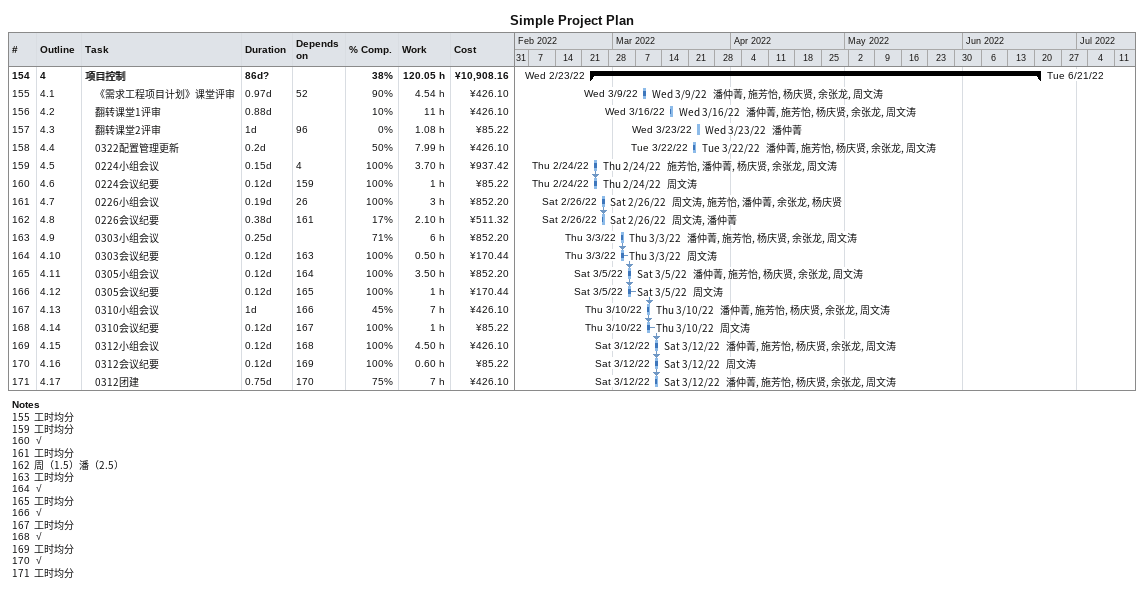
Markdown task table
Simple Project Plan

| ID | WBS | Task | Duration | Start | Finish | Predecessors | Resources | % complete | Work (h) | Cost (¥) |
|---|---|---|---|---|---|---|---|---|---|---|
| 154 | 4 | **项目控制** | 86d? | 2022-02-23 | 2022-06-21 |  |  | 38 | 120.05 | 10908.16 |
| 155 | 4.1 | 《需求工程项目计划》课堂评审 | 0.97d | 2022-03-09 | 2022-03-09 | 52 | 潘仲菁, 施芳怡, 杨庆贤, 余张龙, 周文涛 | 90 | 4.54 | 426.10 |
| 156 | 4.2 | 翻转课堂1评审 | 0.88d | 2022-03-16 | 2022-03-16 |  | 潘仲菁, 施芳怡, 杨庆贤, 余张龙, 周文涛 | 10 | 11 | 426.10 |
| 157 | 4.3 | 翻转课堂2评审 | 1d | 2022-03-23 | 2022-03-23 | 96 | 潘仲菁 | 0 | 1.08 | 85.22 |
| 158 | 4.4 | 0322配置管理更新 | 0.2d | 2022-03-22 | 2022-03-22 |  | 潘仲菁, 施芳怡, 杨庆贤, 余张龙, 周文涛 | 50 | 7.99 | 426.10 |
| 159 | 4.5 | 0224小组会议 | 0.15d | 2022-02-24 | 2022-02-24 | 4 | 施芳怡, 潘仲菁, 杨庆贤, 余张龙, 周文涛 | 100 | 3.70 | 937.42 |
| 160 | 4.6 | 0224会议纪要 | 0.12d | 2022-02-24 | 2022-02-24 | 159 | 周文涛 | 100 | 1 | 85.22 |
| 161 | 4.7 | 0226小组会议 | 0.19d | 2022-02-26 | 2022-02-26 | 26 | 周文涛, 施芳怡, 潘仲菁, 余张龙, 杨庆贤 | 100 | 3 | 852.20 |
| 162 | 4.8 | 0226会议纪要 | 0.38d | 2022-02-26 | 2022-02-26 | 161 | 周文涛, 潘仲菁 | 17 | 2.10 | 511.32 |
| 163 | 4.9 | 0303小组会议 | 0.25d | 2022-03-03 | 2022-03-03 |  | 潘仲菁, 施芳怡, 杨庆贤, 余张龙, 周文涛 | 71 | 6 | 852.20 |
| 164 | 4.10 | 0303会议纪要 | 0.12d | 2022-03-03 | 2022-03-03 | 163 | 周文涛 | 100 | 0.50 | 170.44 |
| 165 | 4.11 | 0305小组会议 | 0.12d | 2022-03-05 | 2022-03-05 | 164 | 潘仲菁, 施芳怡, 杨庆贤, 余张龙, 周文涛 | 100 | 3.50 | 852.20 |
| 166 | 4.12 | 0305会议纪要 | 0.12d | 2022-03-05 | 2022-03-05 | 165 | 周文涛 | 100 | 1 | 170.44 |
| 167 | 4.13 | 0310小组会议 | 1d | 2022-03-10 | 2022-03-10 | 166 | 潘仲菁, 施芳怡, 杨庆贤, 余张龙, 周文涛 | 45 | 7 | 426.10 |
| 168 | 4.14 | 0310会议纪要 | 0.12d | 2022-03-10 | 2022-03-10 | 167 | 周文涛 | 100 | 1 | 85.22 |
| 169 | 4.15 | 0312小组会议 | 0.12d | 2022-03-12 | 2022-03-12 | 168 | 潘仲菁, 施芳怡, 杨庆贤, 余张龙, 周文涛 | 100 | 4.50 | 426.10 |
| 170 | 4.16 | 0312会议纪要 | 0.12d | 2022-03-12 | 2022-03-12 | 169 | 周文涛 | 100 | 0.60 | 85.22 |
| 171 | 4.17 | 0312团建 | 0.75d | 2022-03-12 | 2022-03-12 | 170 | 潘仲菁, 施芳怡, 杨庆贤, 余张龙, 周文涛 | 75 | 7 | 426.10 |

Notes
- 155: 工时均分
- 159: 工时均分
- 160: √
- 161: 工时均分
- 162: 周（1.5）潘（2.5）
- 163: 工时均分
- 164: √
- 165: 工时均分
- 166: √
- 167: 工时均分
- 168: √
- 169: 工时均分
- 170: √
- 171: 工时均分
